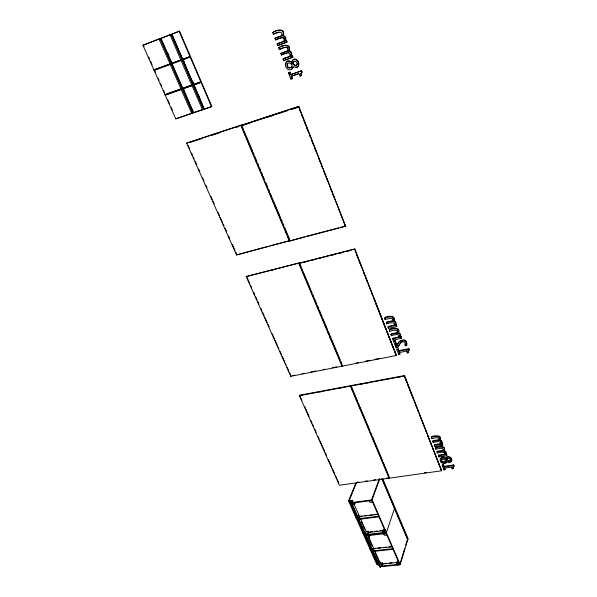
<?xml version="1.0" encoding="UTF-8"?>
<svg xmlns="http://www.w3.org/2000/svg" width="597" height="597" viewBox="0 0 597 597"><rect width="100%" height="100%" fill="white"/><g stroke="black" fill="none" stroke-linecap="round" stroke-linejoin="round"><path stroke-width="0.9" d="M290.403 54.872L290.411 54.223M453.101 466.518L453.123 468.652L452.153 468.787L451.519 467.152L444.399 468.167L445.034 469.802L443.952 469.951L442.235 465.57L442.444 464.854L443.526 464.697L443.944 467.011L453.533 465.638L453.727 464.914L444.146 466.294M400.408 336.096L399.953 334.313L398.072 333.223C402.042 327.126 392.46 327.492 389.46 329.484L389.692 331.387C391.55 330.656 399.229 328.402 397.065 333.193L390.886 334.447L391.393 335.738C393.236 335.044 400.878 332.753 398.766 337.514L392.587 338.783L393.087 340.066L401.371 338.372L401.139 336.462L399.945 337.275L401.139 336.462M392.841 320.186C392.819 316.164 386.871 319.693 385.035 319.507L384.811 317.597C387.289 315.738 396.557 314.985 393.856 320.611M394.087 319.947C394.251 314.895 386.931 317.485 384.528 318.194M399.445 335.365L398.766 337.514M439.131 439.452C439.079 435.78 433.4 438.944 431.661 438.556L431.422 436.691C434.123 435.288 443.571 434.653 439.698 440.482C441.422 440.593 442.616 442.758 441.407 444.146L442.302 444.011L442.511 443.302L441.616 443.444L441.407 444.146M439.377 438.317L438.728 440.422L432.743 441.325L433.198 442.489C434.832 442.123 442.317 439.952 440.265 444.325L434.28 445.243L434.735 446.399L442.75 445.175L442.511 443.302M440.332 439.288C440.452 434.638 433.474 437.071 431.206 437.392M297.597 63.379L296.448 65.245A1.992 1.791 60 0 1 294.791 65.036L292.784 63.051L293.478 61.64M291.985 62.163C290.545 62.603 293.545 58.155 295.328 59.058C297.493 59.409 298.731 61.67 298.925 63.685A4 3.597 60 0 1 298.448 65.819C297.433 69.588 292.933 65.222 292.903 67.588C292.231 69.946 289.008 70.603 287.284 68.983C285.411 67.319 284.53 64.058 286.373 62.051C287.858 58.603 291.993 63.334 292.179 61.133M355.282 484.51L356.028 483.533L355.655 483.585M352.745 490.794L355.282 484.428M277.098 43.887L283.754 41.492C285.978 35.589 277.941 38.059 275.56 39.947L274.904 38.283L281.56 35.91C283.844 29.962 275.777 32.372 273.359 34.328L272.702 32.656C276.038 29.365 286.351 27.902 283.112 35.514L282.665 35.835C285.112 35.992 286.06 39.074 285.023 41.036L286.47 40.35L287.112 42.014L277.747 45.544L277.098 43.887L284.202 41.163L284.53 39.738M283 58.954L289.635 56.625C291.858 50.782 283.836 53.252 281.478 55.066L280.836 53.424L287.463 51.111C289.739 45.23 281.694 47.633 279.306 49.514L278.657 47.864C281.918 44.633 292.254 43.178 289.008 50.708L288.56 51.044C290.985 51.2 291.94 54.237 290.903 56.178L292.329 55.491L292.97 57.133L283.642 60.588L283 58.954L283.448 58.61L290.075 56.282M285.829 63.797L286.814 61.707M453.123 468.652L452.907 467.242L454.093 465.854L453.727 464.914M452.153 468.787L452.347 468.063M445.034 469.802L444.601 467.451L444.399 468.167M443.952 469.951L444.161 469.227M395.229 340.723L394.953 341.35L396.901 346.327C397.438 339.35 408.408 336.604 406.639 345.506C403.55 347.133 406.505 342.708 404.132 341.977C400.691 340.783 399.065 345.245 397.677 347.536L396.132 347.842L393.692 341.603L393.968 340.984L395.229 340.723L397.169 345.7M405.064 345.82L405.497 343.253M445.899 458.339C447.683 455.839 451.75 457.899 451.638 460.697A3.291 2.567 18.2 0 1 451.078 462.063L448.884 462.757L446.743 461.765L446.034 463.071L443.937 463.735L440.989 462.406L440.049 460.018L440.713 458.526L443.258 457.757L445.616 459.011L445.817 458.295C444.295 456.153 439.802 456.847 440.302 459.884M444.765 452.13L444.586 454.198L438.623 455.086L438.862 456.944L446.854 455.765L446.616 453.899L445.72 454.033L445.519 454.742L446.407 454.608L446.616 453.899M389.274 477.712L389.095 478.219L339.38 485.257L299.381 395.684L299.634 395.229L350.603 385.677L389.513 478.16L441.623 470.772L404.572 375.558L351.029 385.595L350.812 386.05L404.385 376.013L404.572 375.558M443.944 467.011L443.526 464.697M438.414 455.802L444.377 454.914L444.586 454.198M444.377 454.914C446.429 450.578 438.959 452.742 437.347 453.071L436.892 451.922L442.855 451.048L443.467 449.384M445.519 454.742L445.907 452.698L443.825 451.116C447.571 445.377 438.429 445.899 435.586 447.325L435.817 449.183C437.452 448.817 444.959 446.69 442.855 451.048M438.862 456.944L438.623 455.086M400.244 336.671C401.371 335.089 400.251 332.745 398.341 332.611M440.265 444.325L440.653 441.526M436.892 451.922L437.108 451.213L443.064 450.339M438.728 440.422L438.937 439.72L432.959 440.623L432.743 441.325M439.698 440.482L440.302 439.161M379.804 478.801L372.065 499.704L371.58 499.771L399.729 564.687L400.206 564.643L408.094 538.613L382.632 478.51M435.817 449.183L435.586 447.325M434.735 446.399L434.497 444.541L440.474 443.616M382.274 562.859L381.543 565.083L379.401 565.299L380.132 563.083L382.274 562.859L382.811 564.075L382.319 566.314L380.073 566.829L399.684 564.837L404.662 548.464M405.661 545.165L407.012 540.703M397.251 564.471L397.296 565.083L396.624 563.546L397.311 561.307L398.766 561.158M434.28 445.243L434.497 444.541M433.198 442.489L433.415 441.787M431.661 438.556L431.422 436.691M285.023 41.036L285.478 40.708C286.508 38.753 285.567 35.671 283.112 35.514M382.319 566.314L381.543 565.083M290.903 56.178L291.343 55.834C292.381 53.902 291.426 50.857 289.008 50.708M394.58 508.166L386.371 532.711L385.886 532.763M377.595 564.18L376.789 562.374L377.423 561.478M385.998 531.039L385.572 532.3L386.102 533.517M384.931 529.233L383.461 529.405L382.722 531.584L383.416 533.173L385.714 532.621M385.863 533.487L383.662 533.748L384.349 535.33L386.558 535.076L385.863 533.487L383.662 533.748M383.416 533.173L383.371 532.561M385.617 532.912L384.923 531.323L385.416 529.867M373.2 550.83L392.692 548.703L392.945 549.307L373.461 551.427L374.006 548.494M373.535 548.539L392.423 546.8M370.558 546.128L369.909 547.009L370.73 548.852M371.065 547.434L370.804 548.188L370.588 547.695M396.55 324.611L395.348 325.417C396.766 323.798 396.035 320.902 393.729 320.723L393.453 321.328L394.878 321.902L395.684 323.052L395.639 324.805L396.55 324.611L396.781 326.529L388.475 328.275L387.968 326.984L394.162 325.671C396.281 320.865 388.617 323.164 386.759 323.902L386.252 322.596L392.445 321.305L393.117 319.582M394.162 325.671L394.751 323.059M389.513 478.16L385.035 466.57M366.976 537.345L369.14 537.091L369.916 534.919M397.065 333.193L397.662 330.566M368.297 534.658L366.021 535.203L368.192 534.949L368.827 532.457L368.274 531.203L366.11 531.457L365.327 533.628L367.491 533.375L368.274 531.203M368.446 535.516L366.274 535.77L368.446 535.516L369.14 537.091M445.661 459.003C446.004 454.899 452.093 456.459 451.832 459.981A3.291 2.567 18.2 0 1 451.272 461.347L450.892 461.66M363.916 531.263L363.648 532.009L363.424 531.509M363.394 529.92L362.737 530.8L363.566 532.666M372.252 499.316L371.797 500.54L371.528 499.913L379.356 478.794M371.55 500.495L369.327 500.786L370.036 502.428L372.259 502.129L371.55 500.495L369.327 500.786M359.2 519.308L358.924 518.696L378.61 516.241L378.879 516.86L359.2 519.308L359.775 517.786M359.312 516.472L378.379 514.405M358.924 518.696L359.79 516.412M359.431 519.106L357.596 519.338L357.767 518.883M282.665 35.835C285.687 28.268 276.441 29.753 272.702 32.656M356.842 515.435L356.566 516.174L356.334 515.666M356.305 514.062L355.633 514.927L356.476 516.83M288.56 51.044C291.597 43.551 282.336 45.059 278.657 47.864M352.491 504.741L354.678 504.45L355.506 502.331M354.678 504.45L354.066 502.54L351.767 503.114M352.506 500.622L352.029 500.689L351.155 502.883L379.729 567.15L380.199 567.105L351.633 502.816L352.64 500.286L348.499 500.876L376.983 564.822L379.386 564.605M353.954 502.823L350.491 503.278L350.67 502.823M406.818 350.461L407.273 352.924L408.281 352.723L408.012 351.133L409.273 349.708L408.87 348.655L398.945 350.633L398.684 351.26L408.617 349.282L408.87 348.655M348.499 500.876L352.715 490.756M408.281 352.723L408.378 350.238M349.215 500.786L356.372 482.891M407.273 352.924L407.057 351.073M399.9 354.379L399.453 351.924L399.184 352.558L399.9 354.379L398.781 354.596L396.863 349.708L397.132 349.073L398.251 348.849L398.945 350.633M398.781 354.596L399.042 353.961M342.238 365.767L342.014 366.215L290.746 376.334L246.195 276.568L299.06 263.001L342.447 366.133L396.326 355.499L354.864 248.994L299.224 263.27L354.864 248.994M398.684 351.26L398.251 348.849M397.677 347.536L401.251 341.909M396.132 347.842L396.401 347.215M393.087 340.066L393.363 339.447M392.587 338.783L392.863 338.163L399.035 336.895M391.393 335.738L391.669 335.118M390.886 334.447L391.162 333.835L397.333 332.581M389.02 336.909L396.027 354.424M389.692 331.387L389.46 329.484M392.445 321.305L392.722 320.701L386.528 321.992L386.252 322.596M388.475 328.275L388.751 327.663M387.968 326.984L388.244 326.372L394.438 325.059M386.759 323.902L387.043 323.29M385.035 319.507L385.319 318.902M381.804 318.529L388.587 335.484M389.095 478.219L350.387 386.132L350.603 385.677M399.945 337.275L400.505 336.044M293.336 67.23L291.336 69.327M342.447 366.133L342.671 365.685M446.31 460.369C445.474 462.571 441.452 462.078 441.407 459.623M393.453 321.328L394.132 320.007M441.616 443.444C442.817 442.056 441.631 439.892 439.907 439.78M398.072 333.223C401.296 327.305 391.595 328.619 389.184 330.096M445.72 454.033L446.108 451.989L444.026 450.399M397.699 344.812C398.647 338.895 407.788 339.029 406.639 345.506M290.746 376.334L291.008 375.894L289.493 372.513M291.649 67.021L292.299 65.551C286.276 56.887 284.47 72.744 292.082 66.67M443.825 451.116C447.041 445.735 437.347 447.063 435.37 448.026M289.687 240.703L236.546 254.956L186.622 143.153L241.158 125.198L289.851 240.957L345.573 226.323L298.858 106.393L241.278 125.34L298.858 106.393M287.776 63.237C285.65 65.483 289.075 69.17 291.508 67.192M246.195 276.568L299.06 263.001M297.627 66.7L298.022 66.17A4 3.597 59.9 0 0 298.5 64.043C298.478 61.349 295.545 58.066 292.836 59.961M289.851 240.957L304.5 236.808M446.698 461.779L445.593 462.757M236.546 254.956L268.202 246.352M450.548 460.183L449.556 460.772A1.642 1.276 18.1 0 1 448.123 460.466L446.496 458.951M298.284 107.161L290.575 109.55M202.42 109.736L202.935 109.475M191.644 113.4L192.152 113.154L175.772 118.855L165.19 95.154L181.645 89.207L181.152 89.446L191.727 113.408M446.81 458.436L447.205 458.093M442.093 458.586L441.198 460.332C441.25 462.794 445.265 463.287 446.101 461.085L443.802 459.123L441.392 459.735M290.09 72.103L288.455 72.879L290.896 79.11L292.097 78.7L291.187 76.386L299.104 73.685L300.007 76.013L301.089 75.64L301.515 75.274L301.112 73.215L302.149 72.065L301.634 70.722L290.545 74.737L289.657 72.461L290.09 72.103L290.978 74.371M300.007 76.013L301.515 75.274M186.622 143.153L241.158 125.198M301.089 75.64L300.687 73.58L302.149 72.065M292.097 78.7L292.53 78.334L291.627 76.02L298.657 73.618M290.545 74.737L301.634 70.722M290.896 79.11L291.329 78.744M291.187 76.386L291.627 76.02M194.189 84.759L201.473 82.185L211.875 106.423L211.51 106.699L204.062 109.236L193.615 85.087L201.473 82.185M193.988 84.281L201.256 81.67L190.63 56.916L182.719 59.924L193.391 84.58L201.256 81.67M294 61.23L292.343 63.401L294.358 65.386A1.992 1.798 60 0 0 296.015 65.603L296.687 65.2C298.231 63.342 295.716 59.991 293.567 61.581M172.451 63.655L172.1 63.827L182.824 88.304L191.383 85.17M180.913 88.953L181.428 88.714L164.966 94.647L154.16 70.461L154.578 70.215L155.69 72.715M283.642 60.588L292.97 57.133M287.463 51.111L287.911 50.775L280.836 53.424M281.478 55.066L281.926 54.723M203.681 109.341L193.227 85.207L203.681 109.341L193.264 112.908L182.757 88.931L193.227 85.207M204.062 109.236L193.674 85.043M192.883 113.012L182.376 89.043L192.883 113.012L175.772 118.855M279.306 49.514L284.896 47.35L287.321 47.036M277.747 45.544L287.112 42.014M283.754 41.492L284.202 41.163M275.56 39.947L282.329 37.402L283.903 37.663M281.56 35.91L282.008 35.589L274.904 38.283M273.359 34.328L278.978 32.126M170.19 64.513L170.66 64.282M172.212 63.163L181.376 59.73L180.869 59.969L170.055 34.798L170.488 34.604L160.936 38.32L172.078 63.185M193.003 84.692L182.339 60.051L193.003 84.692L182.533 88.423L171.817 63.946L182.339 60.051M193.391 84.58L182.719 59.924M182.152 88.535L171.436 64.073L182.152 88.535L164.966 94.647M190.63 56.916L190.242 57.155L200.876 81.923M179.563 31.119L171.6 34.238L182.495 59.409L190.018 56.633L190.406 56.394L179.563 31.119L171.891 34.111L182.786 59.282L190.406 56.394M202.465 109.744L191.965 85.625L192.488 85.371M182.107 59.536L171.212 34.372L182.107 59.536L171.585 63.431L160.638 38.447L171.212 34.372M182.495 59.409L171.667 34.201M171.205 63.558L160.265 38.581L171.205 63.558L153.936 69.946L142.907 45.253L159.541 38.812L159.011 39.051L170.07 63.939L170.488 63.76M153.936 69.946L154.347 69.707M184.331 62.222L183.339 59.603L183.01 59.804L193.682 84.453L193.995 84.237M184.346 91.147L183.219 88.654L192.473 85.371M193.928 84.349L192.786 81.759M181.563 60.26L181.07 60.498L191.786 85.117M193.734 112.609L183.294 88.707M194.092 84.886L204.353 109.109L211.077 106.699M286.948 61.595L289.657 61.23L291.5 62.528M297.545 66.752L296.052 67.215M408.587 350.021L409.273 349.708M142.907 45.253L160.265 38.581M453.421 466.108L454.093 465.854M155.198 69.394L170.481 63.752M154.16 70.461L171.436 64.073M285.478 40.708L286.47 40.35M165.19 95.154L182.376 89.043M282.784 54.424L287.06 52.909M170.264 64.506L180.995 88.946M291.343 55.834L292.329 55.491M288.455 72.879L289.657 72.461M194.674 112.273L202.92 109.475M401.975 341.424L402.811 341.133M242.509 125.206L269.881 116.288M270.351 116.139L280.023 112.99M190.264 142.347L201.614 138.646M212.092 135.235L219.957 132.676M235.673 127.557L238.293 126.698M243.158 125.116L251.113 122.527M266.911 117.378L273.068 115.378M278.053 113.751L287.732 110.602M292.418 109.072L297.41 107.445M269.993 245.882L288.791 240.942M306.298 236.337L338.626 227.845M340.424 227.367L345.812 225.957M270.284 270.702L272.956 270.031M303.694 262.322L306.373 261.65M310.836 260.531L313.515 259.859M317.977 258.74L320.656 258.068M325.119 256.949L327.798 256.285M332.26 255.165L334.939 254.494M339.402 253.374L342.081 252.703M346.544 251.583L349.223 250.912M393.692 341.603L394.953 341.35M396.863 349.708L397.983 349.484M399.184 352.558L406.564 351.096M292.836 375.535L294.664 375.17M301.985 373.722L303.813 373.364M311.134 371.916L315.709 371.013M323.029 369.565L324.858 369.207M332.178 367.759L336.753 366.856M356.357 362.983L358.185 362.618M365.483 361.178L370.05 360.275M374.61 359.372L379.177 358.469M299.381 395.684L350.387 386.132M300.216 395.535L302.037 395.199M319.35 391.953L321.179 391.61M338.492 388.371L340.312 388.028M360.7 384.207L362.521 383.871M367.058 383.02L368.871 382.677M379.767 380.64L381.58 380.296M386.125 379.446L387.938 379.11M398.833 377.065L400.647 376.729M442.235 465.57L443.317 465.414M357.073 482.279L358.916 482.018M365.357 481.107L367.192 480.846M373.632 479.928L375.476 479.667M386.513 478.1L388.356 477.839M424.407 472.727L426.236 472.466M349.476 501.368L352.917 500.913M371.528 499.913L351.745 502.54L352.021 503.159M351.155 502.883L351.633 502.816M353.82 502.92L369.998 500.779M356.222 515.681L356.693 515.621M359.237 516.487L362.058 516.129M364.752 515.793L366.625 515.554M369.342 515.211L372.11 514.868M373.931 514.636L376.692 514.286M363.409 532.688L365.394 532.449M369.968 531.912L372.715 531.584M374.535 531.375L377.289 531.046M379.99 530.726L382.774 530.397M368.953 532.36L383.513 530.643M362.961 533.337L365.386 533.084M382.722 531.584L384.923 531.323M367.767 534.39L383.796 532.509M365.454 535.225L364.931 535.733L364.103 533.867M366.252 535.196L385.841 532.912M365.677 535.539L366.148 535.487M384.319 533.725L366.521 535.8L365.991 534.591M407.273 539.837L407.736 539.785L381.849 478.742M370.61 548.867L375.349 548.344M378.005 548.046L380.774 547.747M383.468 547.449L386.207 547.143M388.916 546.845L391.654 546.546M370.028 549.203L370.759 549.195M370.871 549.456L372.573 549.27M372.319 550.77L371.812 551.277L370.991 549.441M376.789 562.374L380.408 561.993M377.438 564.195L379.125 564.023M383.931 563.531L386.647 563.255M389.348 562.971L392.08 562.695M395.654 562.329L397.512 562.135M382.035 564.068L397.348 562.501M396.624 563.546L398.803 563.322L399.565 564.561L397.386 564.784M381.886 566.031L397.587 564.441M288.217 52.558L289.12 52.491M444.146 463.018L444.802 462.973M441.198 461.69L441.683 462.16M291.254 63.558L291.888 64.23M287.888 47.596L288.12 48.081M350.499 502.816L356.073 515.345M356.155 515.539L356.402 516.084M357.633 518.868L363.446 531.927M364.931 535.263L370.327 547.389M370.468 547.71L370.64 548.106M371.864 550.844L376.774 561.881M349.633 501.346L350.491 503.278M356.752 517.442L357.596 519.338M349.2 500.749L377.692 564.777M143.34 45.029L144.093 46.73M148.653 56.939L149.414 58.64M150.548 61.192L152.071 64.595M158.295 78.55L159.041 80.214M160.533 83.55L161.645 86.05M163.503 90.222L164.623 92.722M167.854 99.968L169.361 103.348M171.249 107.579L172.384 110.117M188.13 145.399L189.645 148.78M191.533 153.011L192.667 155.556M193.421 157.25L194.174 158.936M195.309 161.481L196.823 164.862M198.711 169.1L199.846 171.637M202.487 177.563L203.995 180.943M205.89 185.182L207.017 187.719M210.801 196.182L212.308 199.57M213.062 201.264L214.196 203.801M217.972 212.263L219.487 215.651M220.241 217.345L222.509 222.42M223.263 224.114L224.017 225.808M225.151 228.345L226.666 231.733M228.554 235.964L229.688 238.501M232.33 244.427L234.972 250.352M235.733 252.046L236.867 254.583M246.501 276.187L249.897 283.791M250.65 285.478L251.785 288.015M253.673 292.239L254.8 294.776M255.553 296.463L257.061 299.843M257.814 301.537L258.949 304.067M260.837 308.298L261.964 310.828M262.717 312.522L264.232 315.903M264.986 317.589L267.247 322.656M268.001 324.35L269.128 326.887M272.15 333.641L274.411 338.715M275.165 340.402L277.426 345.476M278.18 347.163L278.933 348.857M280.068 351.387L281.575 354.767M282.329 356.461L284.59 361.528M285.351 363.222L286.105 364.909M287.232 367.446L288.739 370.827M299.634 395.229L301.895 400.296M304.537 406.214L309.059 416.348M310.947 420.572L312.074 423.101M312.828 424.795L313.582 426.482M314.716 429.019L316.223 432.392M318.104 436.616L319.238 439.153M319.992 440.84L324.514 450.974M325.268 452.668L326.402 455.198M328.283 459.421L331.678 467.026M332.432 468.712L334.693 473.779M335.447 475.473L336.574 478.003M337.335 479.697L338.842 483.07M367.491 533.375L368.192 534.949M353.991 503.972L359.924 517.345M360.663 519.017L366.222 531.561M368.804 537.382L373.961 549.009M374.7 550.673L380.587 563.956M358.334 514.898L359.446 517.405M361.304 521.584L362.469 524.211M363.155 525.763L364.722 529.293M368.7 538.27L372.021 545.74M375.132 552.77L379.14 561.792M380.035 566.225L380.296 566.807M351.26 502.711L352.387 505.256M353.902 508.659L354.655 510.36M361.364 525.442L362.103 527.114M366.401 536.785L367.133 538.427M368.595 541.718L369.692 544.188M373.297 552.285L374.371 554.717M375.812 557.956L377.61 562.001M351.111 503.077L356.402 514.972M358.245 519.121L363.454 530.83M365.536 535.516L370.655 547.031M372.446 551.046L377.483 562.381M167.727 53.185L168.824 55.685M372.065 499.704L400.206 564.643M399.43 564.247L399.684 564.837M198.794 95.639L199.876 98.139M179.16 31.335L190.018 56.633M201.099 82.438L211.51 106.699M382.326 479.264L407.841 539.449M241.613 125.057L243.412 129.333M244.128 131.041L252.397 150.728M253.113 152.436L254.195 155.004M254.912 156.72L257.068 161.854M257.785 163.563L258.867 166.13M259.583 167.847L260.665 170.414M261.382 172.123L262.464 174.69M263.18 176.399L264.255 178.966M265.695 182.391L267.852 187.525M268.568 189.242L269.65 191.809M270.366 193.518L271.448 196.085M272.165 197.794L273.239 200.361M273.963 202.077L280.433 217.48M281.15 219.189L282.224 221.756M282.948 223.472L284.023 226.039M284.739 227.748L289.776 239.733M299.5 262.889L301.298 267.172M302.015 268.881L303.097 271.456M303.813 273.165L310.291 288.59M311.015 290.299L312.089 292.873M312.813 294.582L313.888 297.157M314.612 298.866L316.768 304.007M317.485 305.716L318.567 308.291M319.283 310L320.365 312.574M321.082 314.283L322.164 316.858M322.88 318.567L327.559 329.708M328.283 331.417L329.357 333.992M330.081 335.701L331.156 338.275M331.88 339.984L340.148 359.685M340.872 361.401L341.947 363.969M351.029 385.595L357.476 400.938M358.193 402.639L359.267 405.199M359.976 406.908L370.006 430.773M370.715 432.474L371.789 435.034M372.506 436.735L382.528 460.608M383.244 462.309L384.319 464.869M243.375 130.982L244.076 132.638M245.121 135.138L245.822 136.803M255.882 160.742L256.598 162.436M257.665 164.981L258.374 166.675M268.434 190.6L269.128 192.264M273.127 201.764L273.836 203.465M274.911 206.017L275.627 207.719M285.739 231.77L286.441 233.442M287.493 235.949L288.194 237.621M302.992 272.948L303.694 274.605M304.739 277.098L305.433 278.754M315.47 302.619L316.171 304.306M317.238 306.836L317.947 308.522M325.156 325.574L325.865 327.26M328.149 332.693L328.843 334.35M329.887 336.835L330.589 338.499M334.589 348.029L335.313 349.738M240.822 125.489L289.403 241.076M298.784 263.381L342.014 366.215M374.52 299.687L381.699 317.955M298.56 106.676L345.573 226.323M354.633 249.382L396.326 355.499M404.385 376.013L441.623 470.772M299.254 108.796L300.276 111.393M301.634 114.855L302.657 117.452M304.015 120.907L305.716 125.236M306.395 126.967L308.097 131.295M309.455 134.758L310.477 137.355M311.835 140.81L313.537 145.138M314.806 148.496L315.82 151.093M318.977 158.981L319.999 161.578M321.358 165.041L322.38 167.638M323.738 171.1L325.44 175.428M326.119 177.152L327.82 181.481M330.88 189.271L331.902 191.868M332.925 194.465L334.283 197.92M338.7 209.174L339.723 211.771M341.081 215.226L342.103 217.823M343.462 221.286L345.163 225.614M356.61 254.74L358.304 259.046M358.984 260.77L360.67 265.083M363.722 272.836L364.737 275.426M365.752 278.008L367.11 281.456M369.14 286.627L370.155 289.217M371.513 292.664L372.528 295.246M373.886 298.694L379.14 312.067M379.304 312.485L380.319 315.074M380.468 315.447L381.461 317.985M381.677 318.522L385.752 328.902M386.408 330.566L388.11 334.895M388.789 336.618L391.154 342.656M391.833 344.379L393.527 348.685M394.789 351.894L395.804 354.469M404.96 377.767L406.647 382.08M407.326 383.796L413.079 398.445M415.116 403.617L416.131 406.199M417.146 408.781L418.497 412.228M419.855 415.676L420.87 418.258M422.221 421.706L423.915 426.012M425.273 429.459L426.288 432.049M427.639 435.489L429.333 439.802M430.012 441.519L431.706 445.832M432.385 447.556L434.071 451.862M434.75 453.586L437.123 459.615M437.795 461.339L439.489 465.645M440.168 467.369L441.183 469.951M279.112 47.529L279.762 49.178M288.888 72.513L289.806 74.849M395.184 344.103L396.102 346.439M442.444 464.854L443.869 468.503M286.023 40.678L286.664 42.342M291.888 55.827L292.53 57.476M396.274 325.223L396.781 326.529M400.871 337.081L401.371 338.372M442.302 444.011L442.75 445.175M446.407 454.608L446.854 455.765M301.209 71.08L301.724 72.424M408.617 349.282L409.02 350.335M453.533 465.638L453.899 466.578M284.396 38.492L284.538 39.074M393.042 318.656L393.139 319.089M450.489 460.362L449.354 461.488A1.642 1.284 18.1 0 1 447.922 461.183L446.295 459.668C447.086 457.75 450.459 458.175 450.489 460.362M356.484 517.114L355.775 517.203L356.513 517.189"/></g></svg>
